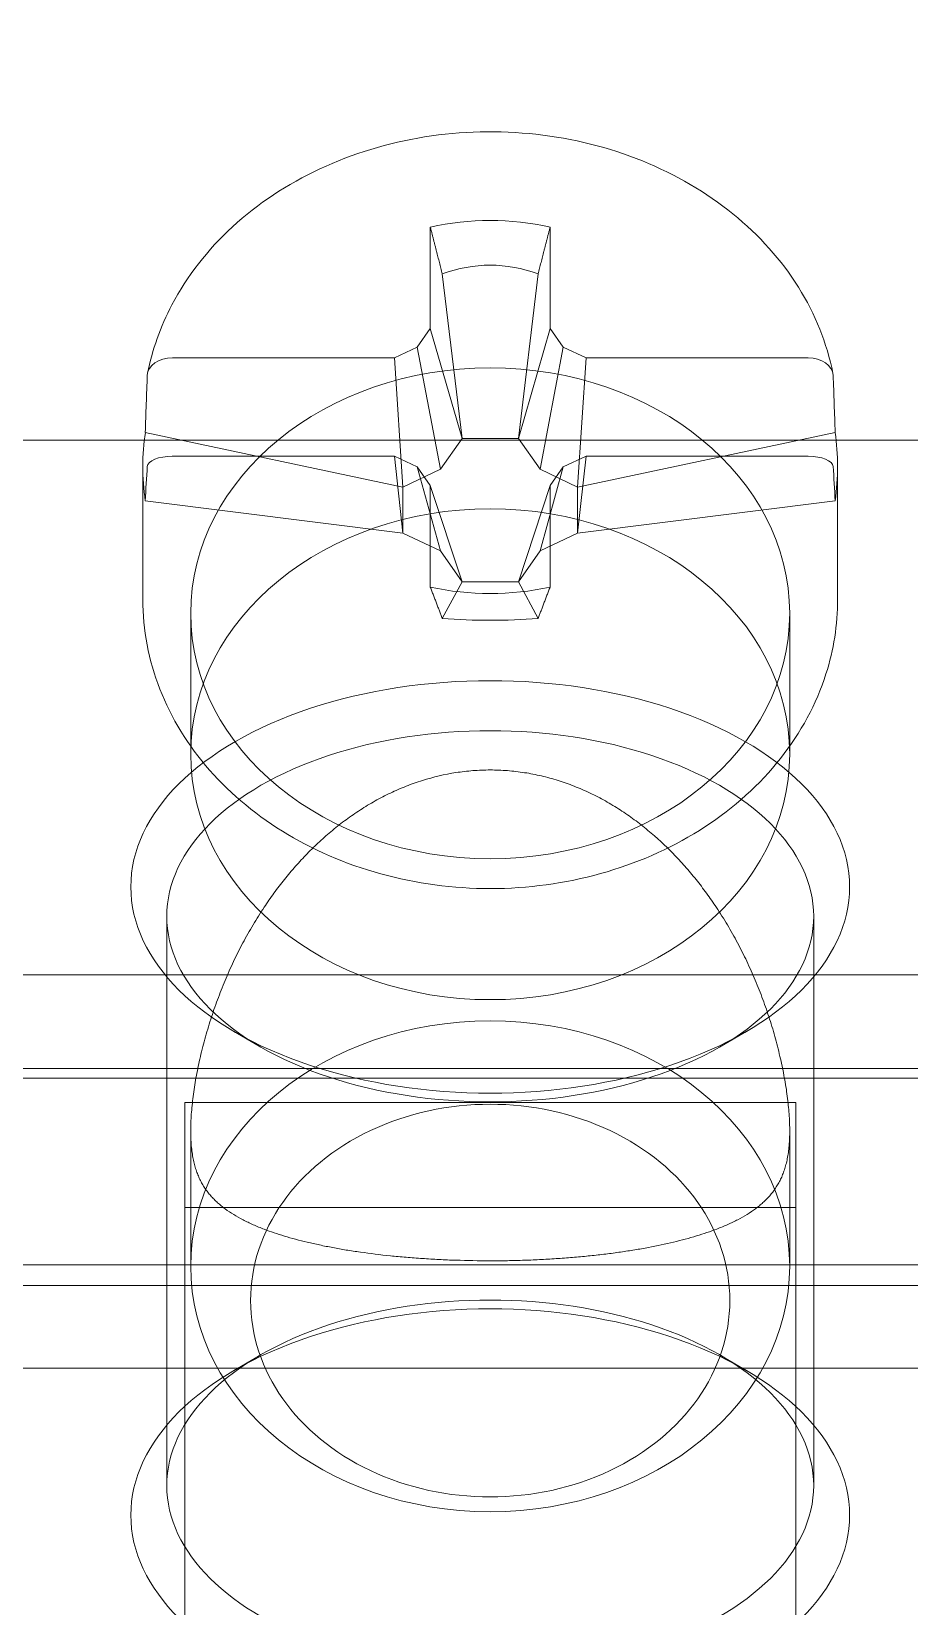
# Model space of a CAD drawing. Header units: millimetres. Extents: x 42151 to 59780, y 37376 to 44547.
# Drawn here: x 47681.78 to 47689.11, y 42996.97 to 43010.11 of the extents above; entities that cross this region are included whole.
import ezdxf

# ---------------------------------------------------------------- set-up
doc = ezdxf.new("R2010")
doc.units = ezdxf.units.MM
doc.set_wipeout_variables(frame=1)
doc.layers.add('! NO PLOT !', color=7, linetype='Continuous', true_color=0xff75dd, plot=False)
doc.layers.add('000-PI-Oprema', color=30, linetype='Continuous', lineweight=5)
doc.layers.add('004-PI-DIN Šina', color=3, linetype='Continuous')

# ---------------------------------------------------------------- blocks, each defined once
blk = doc.blocks.new('*U134')
at = {"layer": '004-PI-DIN Šina'}
blk.add_lwpolyline([(610, -17.5), (610, 17.5), (0, 17.5), (0, -17.5)], close=True, dxfattribs=at)
blk.add_lwpolyline([(0, -12.5), (610, -12.5)], dxfattribs=at)
blk = doc.blocks.new('Shrack distriblock 125A')
blk.add_wipeout([(50953.151, 45336.978), (51024.151, 45336.978), (51024.151, 45240.978), (51017.651, 45240.978), (51017.651, 45241.478), (50959.651, 45241.478), (50959.651, 45240.978), (50953.151, 45240.978), (50953.151, 45241.478)]).dxf.layer = '! NO PLOT !'
at = {"layer": '000-PI-Oprema'}
for p, q in [((50988.151, 45283.787), (50988.151, 45282.94)), ((50988.151, 45283.787), (50988.151, 45282.94)), ((50989.151, 45282.94), (50989.151, 45283.787)), ((50989.151, 45282.94), (50989.151, 45283.787)), ((50988.416, 45282.022), (50988.251, 45283.397)), ((50988.416, 45282.022), (50988.251, 45283.397)), ((50989.051, 45283.397), (50988.887, 45282.022)), ((50989.051, 45283.397), (50988.887, 45282.022)), ((50988.151, 45282.94), (50988.041, 45282.785)), ((50988.151, 45282.94), (50988.041, 45282.785)), ((50988.416, 45282.022), (50988.151, 45282.94)), ((50988.416, 45282.022), (50988.151, 45282.94)), ((50989.151, 45282.94), (50988.887, 45282.022)), ((50989.151, 45282.94), (50988.887, 45282.022)), ((50989.261, 45282.785), (50989.151, 45282.94)), ((50989.261, 45282.785), (50989.151, 45282.94)), ((50987.851, 45282.695), (50985.998, 45282.695)), ((50987.851, 45282.695), (50985.998, 45282.695)), ((50988.041, 45282.785), (50987.851, 45282.695)), ((50988.041, 45282.785), (50987.851, 45282.695)), ((50987.922, 45281.618), (50987.851, 45282.695)), ((50987.922, 45281.618), (50987.851, 45282.695)), ((50988.235, 45281.766), (50988.041, 45282.785)), ((50988.235, 45281.766), (50988.041, 45282.785)), ((50989.261, 45282.785), (50989.067, 45281.766)), ((50989.261, 45282.785), (50989.067, 45281.766)), ((50989.451, 45282.695), (50989.261, 45282.785)), ((50989.451, 45282.695), (50989.261, 45282.785)), ((50989.451, 45282.695), (50989.38, 45281.618)), ((50989.451, 45282.695), (50989.38, 45281.618)), ((50991.304, 45282.695), (50989.451, 45282.695)), ((50991.304, 45282.695), (50989.451, 45282.695)), ((50985.772, 45282.072), (50987.922, 45281.618)), ((50985.772, 45282.072), (50987.922, 45281.618)), ((50989.38, 45281.618), (50991.53, 45282.072)), ((50989.38, 45281.618), (50991.53, 45282.072)), ((50959.651, 45282.01), (51017.651, 45282.01)), ((50959.651, 45282.01), (51017.651, 45282.01)), ((50988.416, 45282.022), (50988.235, 45281.766)), ((50988.416, 45282.022), (50988.235, 45281.766)), ((50988.416, 45282.022), (50988.887, 45282.022)), ((50988.416, 45282.022), (50988.887, 45282.022)), ((50989.067, 45281.766), (50988.887, 45282.022)), ((50989.067, 45281.766), (50988.887, 45282.022)), ((50985.751, 45280.679), (50985.751, 45281.791)), ((50985.751, 45280.679), (50985.751, 45281.791)), ((50985.998, 45281.875), (50987.851, 45281.875)), ((50985.998, 45281.875), (50987.851, 45281.875)), ((50987.851, 45281.875), (50987.922, 45281.232)), ((50987.851, 45281.875), (50988.041, 45281.785)), ((50987.851, 45281.875), (50987.922, 45281.232)), ((50987.851, 45281.875), (50988.041, 45281.785)), ((50988.235, 45281.766), (50987.922, 45281.618)), ((50988.235, 45281.766), (50987.922, 45281.618)), ((50988.041, 45281.785), (50988.235, 45281.084)), ((50988.041, 45281.785), (50988.151, 45281.63)), ((50988.041, 45281.785), (50988.235, 45281.084)), ((50988.041, 45281.785), (50988.151, 45281.63)), ((50989.067, 45281.084), (50989.261, 45281.785)), ((50989.067, 45281.084), (50989.261, 45281.785)), ((50989.38, 45281.618), (50989.067, 45281.766)), ((50989.38, 45281.618), (50989.067, 45281.766)), ((50989.151, 45281.63), (50989.261, 45281.785)), ((50989.151, 45281.63), (50989.261, 45281.785)), ((50989.261, 45281.785), (50989.451, 45281.875)), ((50989.261, 45281.785), (50989.451, 45281.875)), ((50989.38, 45281.232), (50989.451, 45281.875)), ((50989.38, 45281.232), (50989.451, 45281.875)), ((50989.451, 45281.875), (50991.304, 45281.875)), ((50989.451, 45281.875), (50991.304, 45281.875)), ((50991.551, 45280.679), (50991.551, 45281.791)), ((50991.551, 45280.679), (50991.551, 45281.791)), ((50987.922, 45281.232), (50985.772, 45281.503)), ((50987.922, 45281.232), (50985.772, 45281.503)), ((50987.922, 45281.232), (50987.922, 45281.618)), ((50987.922, 45281.232), (50987.922, 45281.618)), ((50988.416, 45280.827), (50988.151, 45281.63)), ((50988.151, 45281.63), (50988.151, 45280.783)), ((50988.416, 45280.827), (50988.151, 45281.63)), ((50988.151, 45281.63), (50988.151, 45280.783)), ((50988.887, 45280.827), (50989.151, 45281.63)), ((50988.887, 45280.827), (50989.151, 45281.63)), ((50989.151, 45280.783), (50989.151, 45281.63)), ((50989.151, 45280.783), (50989.151, 45281.63)), ((50989.38, 45281.618), (50989.38, 45281.232)), ((50989.38, 45281.618), (50989.38, 45281.232)), ((50991.53, 45281.503), (50989.38, 45281.232)), ((50991.53, 45281.503), (50989.38, 45281.232)), ((50987.922, 45281.232), (50988.235, 45281.084)), ((50987.922, 45281.232), (50988.235, 45281.084)), ((50989.067, 45281.084), (50989.38, 45281.232)), ((50989.067, 45281.084), (50989.38, 45281.232)), ((50988.235, 45281.084), (50988.416, 45280.827)), ((50988.235, 45281.084), (50988.416, 45280.827)), ((50988.887, 45280.827), (50989.067, 45281.084)), ((50988.887, 45280.827), (50989.067, 45281.084)), ((50988.251, 45280.522), (50988.416, 45280.827)), ((50988.251, 45280.522), (50988.416, 45280.827)), ((50988.887, 45280.827), (50988.416, 45280.827)), ((50988.887, 45280.827), (50988.416, 45280.827)), ((50988.887, 45280.827), (50989.051, 45280.522)), ((50988.887, 45280.827), (50989.051, 45280.522)), ((50986.151, 45280.564), (50986.151, 45279.388)), ((50986.151, 45280.564), (50986.151, 45279.388)), ((50991.151, 45280.564), (50991.151, 45279.388)), ((50991.151, 45280.564), (50991.151, 45279.388)), ((50985.951, 45278.036), (50985.951, 45273.285)), ((50985.951, 45278.036), (50985.951, 45273.285)), ((50991.351, 45278.036), (50991.351, 45273.285)), ((50991.351, 45278.036), (50991.351, 45273.285)), ((50983.417, 45277.546), (50993.885, 45277.546)), ((50983.417, 45277.546), (50993.885, 45277.546)), ((50986.723, 45276.951), (50986.509, 45277.077)), ((50986.723, 45276.951), (50986.509, 45277.077)), ((50990.579, 45276.951), (50990.793, 45277.077)), ((50990.579, 45276.951), (50990.793, 45277.077)), ((50959.651, 45276.767), (51017.651, 45276.767)), ((50959.651, 45276.767), (51017.651, 45276.767)), ((50983.417, 45276.685), (50993.885, 45276.685)), ((50983.417, 45276.685), (50993.885, 45276.685)), ((50986.101, 45276.481), (50991.201, 45276.481)), ((50986.101, 45276.481), (50986.101, 45271.812)), ((50986.101, 45276.481), (50991.201, 45276.481)), ((50986.101, 45276.481), (50986.101, 45271.812)), ((50991.201, 45276.481), (50991.201, 45271.812)), ((50991.201, 45276.481), (50991.201, 45271.812)), ((50986.151, 45276.245), (50986.151, 45275.115)), ((50986.151, 45276.245), (50986.151, 45275.115)), ((50991.151, 45276.245), (50991.151, 45275.115)), ((50991.151, 45276.245), (50991.151, 45275.115)), ((50986.101, 45275.607), (50991.201, 45275.607)), ((50986.101, 45275.607), (50991.201, 45275.607)), ((51017.651, 45275.127), (50959.651, 45275.127)), ((51017.651, 45275.127), (50959.651, 45275.127)), ((50986.151, 45275.115), (50986.151, 45275.115)), ((50986.151, 45275.115), (50986.151, 45275.115)), ((50986.151, 45275.115), (50986.151, 45275.115)), ((50986.151, 45275.115), (50986.151, 45275.115)), ((50991.151, 45275.115), (50991.151, 45275.115)), ((50991.151, 45275.115), (50991.151, 45275.115)), ((50991.151, 45275.115), (50991.151, 45275.115)), ((50991.151, 45275.115), (50991.151, 45275.115)), ((51017.651, 45274.955), (50959.651, 45274.955)), ((51017.651, 45274.955), (50959.651, 45274.955)), ((50986.723, 45274.369), (50986.509, 45274.244)), ((50986.723, 45274.369), (50986.509, 45274.244)), ((50990.579, 45274.369), (50990.793, 45274.244)), ((50990.579, 45274.369), (50990.793, 45274.244)), ((50959.651, 45274.266), (51017.651, 45274.266)), ((50959.651, 45274.266), (51017.651, 45274.266))]:
    blk.add_line(p, q, dxfattribs=at)
for centre, major_axis, ratio, start_param, end_param in [((50988.651, 45282.285), (-1.9, 0), 0.819152, -1.83709, -1.304502), ((50988.651, 45282.285), (-1.9, 0), 0.819152, -1.83709, -1.304502), ((50985.992, 45282.551), (-0.204, -0.007), 0.70453, -1.622504, -0.05384), ((50985.992, 45282.551), (-0.204, -0.007), 0.70453, -1.622504, -0.05384), ((50991.31, 45282.551), (0.204, -0.007), 0.70453, 0.05384, 1.622504), ((50991.31, 45282.551), (0.204, -0.007), 0.70453, 0.05384, 1.622504), ((50988.651, 45280.659), (0, 7.058), 0.410887, 1.409849, 1.45085), ((50988.651, 45280.659), (0, 7.058), 0.410887, 1.409849, 1.45085), ((50988.651, 45280.659), (0, 7.058), 0.410887, -1.45085, -1.409849), ((50988.651, 45280.659), (0, 7.058), 0.410887, -1.45085, -1.409849), ((50988.651, 45282.285), (1.9, 0), 0.819152, -1.83709, -1.304502), ((50988.651, 45282.285), (1.9, 0), 0.819152, -1.83709, -1.304502), ((50988.651, 45278.281), (3, 0), 0.573576, 0, 3.141593), ((50988.651, 45278.281), (3, 0), 0.573576, 0, 3.141593), ((50988.651, 45278.036), (2.7, 0), 0.573576, 0, 3.141593), ((50988.651, 45278.036), (2.7, 0), 0.573576, 0, 3.141593), ((50988.651, 45278.281), (-3, 0), 0.573576, 0, 3.141593), ((50988.651, 45278.281), (-3, 0), 0.573576, 0, 3.141593), ((50988.651, 45278.036), (-2.7, 0), 0.573576, 0, 3.141593), ((50988.651, 45278.036), (-2.7, 0), 0.573576, 0, 3.141593), ((50988.651, 45273.285), (2.7, 0), 0.573576, 0, 3.141593), ((50988.651, 45273.285), (2.7, 0), 0.573576, 0, 3.141593), ((50988.651, 45273.039), (3, 0), 0.573576, 0, 3.141593), ((50988.651, 45273.039), (3, 0), 0.573576, 0, 3.141593), ((50988.651, 45273.285), (-2.7, 0), 0.573576, 0, 3.141593), ((50988.651, 45273.285), (-2.7, 0), 0.573576, 0, 3.141593), ((50988.651, 45273.039), (-3, 0), 0.573576, 0, 3.141593), ((50988.651, 45273.039), (-3, 0), 0.573576, 0, 3.141593)]:
    blk.add_ellipse(centre, major_axis=major_axis, ratio=ratio, start_param=start_param, end_param=end_param, dxfattribs=at)
at = {"layer": '000-PI-Oprema', "extrusion": (0, 0, -1)}
for centre, major_axis, ratio, start_param, end_param in [((50988.651, 45281.379), (0, 2.09), 0.736297, -0.262974, 0.262974), ((50988.651, 45281.379), (0, 2.09), 0.736297, -0.262974, 0.262974), ((50988.651, 45280.564), (-2.5, 0), 0.819152, -1.570796, 1.570796), ((50988.651, 45280.564), (-2.5, 0), 0.819152, -1.570796, 1.570796), ((50988.651, 45280.564), (2.5, 0), 0.819152, -1.570796, 1.570796), ((50988.651, 45280.564), (2.5, 0), 0.819152, -1.570796, 1.570796), ((50988.651, 45280.659), (0, 11.809), 0.245576, -1.45085, -1.409849), ((50988.651, 45280.659), (0, 11.809), 0.245576, -1.45085, -1.409849), ((50988.651, 45280.659), (0, 11.809), 0.245576, 1.409849, 1.45085), ((50988.651, 45280.659), (0, 11.809), 0.245576, 1.409849, 1.45085), ((50988.651, 45281.302), (2.744, -1.231), 0.761539, -3.470685, -3.350739), ((50988.651, 45281.302), (2.744, -1.231), 0.761539, -3.470685, -3.350739), ((50988.651, 45281.302), (2.744, 1.231), 0.761539, 0.209146, 0.329093), ((50988.651, 45281.302), (2.744, 1.231), 0.761539, 0.209146, 0.329093), ((50988.651, 45281.302), (2.744, -1.231), 0.761539, 2.692553, 2.8125), ((50988.651, 45281.302), (2.744, -1.231), 0.761539, 2.692553, 2.8125), ((50985.992, 45281.789), (0.204, 0.003), 0.4213, -3.107899, -1.539235), ((50985.992, 45281.789), (0.204, 0.003), 0.4213, -3.107899, -1.539235), ((50991.31, 45281.789), (-0.204, 0.003), 0.4213, -4.74395, -3.175286), ((50991.31, 45281.789), (-0.204, 0.003), 0.4213, -4.74395, -3.175286), ((50988.651, 45281.302), (2.744, 1.231), 0.761539, 0.329093, 0.449039), ((50988.651, 45281.302), (2.744, 1.231), 0.761539, 0.329093, 0.449039), ((50988.651, 45279.388), (-2.5, 0), 0.819152, -1.570796, 1.570796), ((50988.651, 45279.388), (-2.5, 0), 0.819152, -1.570796, 1.570796), ((50988.651, 45279.388), (2.5, 0), 0.819152, -1.570796, 1.570796), ((50988.651, 45279.388), (2.5, 0), 0.819152, -1.570796, 1.570796), ((50988.651, 45280.97), (1.539, 0), 0.301619, 1.307822, 1.83377), ((50988.651, 45280.97), (1.539, 0), 0.301619, 1.307822, 1.83377), ((50988.651, 45275.115), (-2.5, 0), 0.819152, 0, 1.570796), ((50988.651, 45275.115), (-2.5, 0), 0.819152, 0, 1.570796), ((50988.651, 45275.115), (2.5, 0), 0.819152, -1.570796, 0), ((50988.651, 45275.115), (2.5, 0), 0.819152, -1.570796, 0), ((50988.651, 45274.829), (-2, 0), 0.819152, 0, 3.141593), ((50988.651, 45274.829), (-2, 0), 0.819152, 0, 3.141593), ((50988.651, 45275.115), (-2.5, 0), 0.819152, -1.570796, 0), ((50988.651, 45275.115), (-2.5, 0), 0.819152, -1.570796, 0), ((50988.651, 45275.115), (2.5, 0), 0.819152, 0, 1.570796), ((50988.651, 45275.115), (2.5, 0), 0.819152, 0, 1.570796), ((50988.651, 45274.829), (2, 0), 0.819152, 0, 3.141593), ((50988.651, 45274.829), (2, 0), 0.819152, 0, 3.141593)]:
    blk.add_ellipse(centre, major_axis=major_axis, ratio=ratio, start_param=start_param, end_param=end_param, dxfattribs=at)
at = {"layer": '000-PI-Oprema'}
for points, knots in [([(50991.512, 45282.567), (50991.461, 45282.818), (50991.364, 45283.061), (50991.082, 45283.512), (50990.896, 45283.719), (50990.455, 45284.077), (50990.199, 45284.226), (50989.642, 45284.452), (50989.341, 45284.527), (50988.724, 45284.595), (50988.409, 45284.588), (50987.798, 45284.49), (50987.502, 45284.4), (50986.958, 45284.146), (50986.71, 45283.982), (50986.292, 45283.598), (50986.12, 45283.377), (50985.899, 45282.956), (50985.83, 45282.764), (50985.79, 45282.567)], [0.162405, 0.162405, 0.162405, 0.162405, 0.4733, 0.4733, 0.789855, 0.789855, 1.112049, 1.112049, 1.43711, 1.43711, 1.763061, 1.763061, 2.088939, 2.088939, 2.413664, 2.413664, 2.734966, 2.734966, 2.979187, 2.979187, 2.979187, 2.979187]), ([(50991.512, 45282.567), (50991.461, 45282.818), (50991.364, 45283.061), (50991.082, 45283.512), (50990.896, 45283.719), (50990.455, 45284.077), (50990.199, 45284.226), (50989.642, 45284.452), (50989.341, 45284.527), (50988.724, 45284.595), (50988.409, 45284.588), (50987.798, 45284.49), (50987.502, 45284.4), (50986.958, 45284.146), (50986.71, 45283.982), (50986.292, 45283.598), (50986.12, 45283.377), (50985.899, 45282.956), (50985.83, 45282.764), (50985.79, 45282.567)], [0.162405, 0.162405, 0.162405, 0.162405, 0.4733, 0.4733, 0.789855, 0.789855, 1.112049, 1.112049, 1.43711, 1.43711, 1.763061, 1.763061, 2.088939, 2.088939, 2.413664, 2.413664, 2.734966, 2.734966, 2.979187, 2.979187, 2.979187, 2.979187]), ([(50985.751, 45280.679), (50985.751, 45280.425), (50985.8, 45280.172), (50985.988, 45279.689), (50986.129, 45279.46), (50986.491, 45279.048), (50986.713, 45278.866), (50987.215, 45278.567), (50987.497, 45278.451), (50988.09, 45278.299), (50988.401, 45278.262), (50989.023, 45278.273), (50989.334, 45278.321), (50989.92, 45278.495), (50990.197, 45278.621), (50990.688, 45278.942), (50990.902, 45279.135), (50991.244, 45279.568), (50991.374, 45279.807), (50991.518, 45280.26), (50991.551, 45280.47), (50991.551, 45280.679)], [3.141593, 3.141593, 3.141593, 3.141593, 3.451487, 3.451487, 3.764712, 3.764712, 4.084243, 4.084243, 4.408137, 4.408137, 4.733785, 4.733785, 5.059799, 5.059799, 5.385318, 5.385318, 5.708784, 5.708784, 6.027392, 6.027392, 6.283185, 6.283185, 6.283185, 6.283185]), ([(50985.751, 45280.679), (50985.751, 45280.425), (50985.8, 45280.172), (50985.988, 45279.689), (50986.129, 45279.46), (50986.491, 45279.048), (50986.713, 45278.866), (50987.215, 45278.567), (50987.497, 45278.451), (50988.09, 45278.299), (50988.401, 45278.262), (50989.023, 45278.273), (50989.334, 45278.321), (50989.92, 45278.495), (50990.197, 45278.621), (50990.688, 45278.942), (50990.902, 45279.135), (50991.244, 45279.568), (50991.374, 45279.807), (50991.518, 45280.26), (50991.551, 45280.47), (50991.551, 45280.679)], [3.141593, 3.141593, 3.141593, 3.141593, 3.451487, 3.451487, 3.764712, 3.764712, 4.084243, 4.084243, 4.408137, 4.408137, 4.733785, 4.733785, 5.059799, 5.059799, 5.385318, 5.385318, 5.708784, 5.708784, 6.027392, 6.027392, 6.283185, 6.283185, 6.283185, 6.283185]), ([(50988.651, 45275.161), (50988.555, 45275.161), (50988.459, 45275.163), (50988.365, 45275.166), (50988.317, 45275.167), (50988.27, 45275.169), (50988.224, 45275.172), (50988.177, 45275.174), (50988.131, 45275.177), (50988.085, 45275.18), (50988.04, 45275.183), (50987.994, 45275.186), (50987.95, 45275.19), (50987.905, 45275.194), (50987.861, 45275.198), (50987.818, 45275.202), (50987.731, 45275.211), (50987.648, 45275.222), (50987.568, 45275.233), (50987.527, 45275.239), (50987.488, 45275.245), (50987.449, 45275.251), (50987.411, 45275.258), (50987.373, 45275.264), (50987.336, 45275.271), (50987.299, 45275.278), (50987.263, 45275.285), (50987.227, 45275.293), (50987.192, 45275.3), (50987.158, 45275.308), (50987.124, 45275.316), (50987.091, 45275.324), (50987.058, 45275.332), (50987.026, 45275.341), (50986.995, 45275.349), (50986.964, 45275.358), (50986.934, 45275.367), (50986.904, 45275.376), (50986.875, 45275.385), (50986.847, 45275.395), (50986.819, 45275.404), (50986.791, 45275.414), (50986.765, 45275.424), (50986.733, 45275.436), (50986.702, 45275.449), (50986.673, 45275.462), (50986.643, 45275.475), (50986.615, 45275.489), (50986.588, 45275.503), (50986.56, 45275.517), (50986.534, 45275.531), (50986.51, 45275.547), (50986.485, 45275.562), (50986.461, 45275.578), (50986.439, 45275.594), (50986.428, 45275.602), (50986.417, 45275.611), (50986.406, 45275.619), (50986.396, 45275.628), (50986.385, 45275.637), (50986.375, 45275.646), (50986.365, 45275.655), (50986.356, 45275.664), (50986.346, 45275.674), (50986.337, 45275.683), (50986.328, 45275.693), (50986.319, 45275.703), (50986.31, 45275.713), (50986.301, 45275.723), (50986.293, 45275.734), (50986.285, 45275.745), (50986.277, 45275.756), (50986.269, 45275.767), (50986.262, 45275.779), (50986.254, 45275.79), (50986.247, 45275.803), (50986.24, 45275.815), (50986.234, 45275.827), (50986.227, 45275.84), (50986.221, 45275.853), (50986.216, 45275.865), (50986.211, 45275.879), (50986.205, 45275.892), (50986.2, 45275.905), (50986.196, 45275.92), (50986.191, 45275.934), (50986.186, 45275.948), (50986.182, 45275.964), (50986.178, 45275.979), (50986.175, 45275.995), (50986.171, 45276.012), (50986.168, 45276.028), (50986.165, 45276.046), (50986.163, 45276.064), (50986.16, 45276.082), (50986.158, 45276.1), (50986.156, 45276.12), (50986.155, 45276.13), (50986.155, 45276.139), (50986.154, 45276.149), (50986.153, 45276.16), (50986.153, 45276.17), (50986.152, 45276.18), (50986.151, 45276.201), (50986.151, 45276.222), (50986.151, 45276.245), (50986.151, 45276.256), (50986.151, 45276.267), (50986.151, 45276.278), (50986.152, 45276.289), (50986.152, 45276.301), (50986.152, 45276.313), (50986.153, 45276.336), (50986.154, 45276.36), (50986.156, 45276.384), (50986.158, 45276.408), (50986.16, 45276.432), (50986.163, 45276.457), (50986.165, 45276.482), (50986.168, 45276.507), (50986.171, 45276.533), (50986.178, 45276.584), (50986.186, 45276.635), (50986.195, 45276.687), (50986.2, 45276.713), (50986.205, 45276.739), (50986.21, 45276.765), (50986.216, 45276.791), (50986.221, 45276.818), (50986.227, 45276.844), (50986.233, 45276.871), (50986.24, 45276.899), (50986.247, 45276.927), (50986.254, 45276.955), (50986.261, 45276.982), (50986.269, 45277.01), (50986.276, 45277.038), (50986.284, 45277.066), (50986.293, 45277.093), (50986.301, 45277.121), (50986.309, 45277.148), (50986.318, 45277.176), (50986.327, 45277.203), (50986.336, 45277.231), (50986.345, 45277.258), (50986.355, 45277.285), (50986.365, 45277.312), (50986.375, 45277.339), (50986.385, 45277.366), (50986.395, 45277.393), (50986.405, 45277.42), (50986.416, 45277.447), (50986.427, 45277.473), (50986.438, 45277.5), (50986.46, 45277.553), (50986.484, 45277.606), (50986.508, 45277.658), (50986.533, 45277.71), (50986.559, 45277.762), (50986.586, 45277.813), (50986.613, 45277.864), (50986.642, 45277.914), (50986.671, 45277.964), (50986.701, 45278.014), (50986.732, 45278.062), (50986.764, 45278.111), (50986.79, 45278.151), (50986.818, 45278.19), (50986.846, 45278.229), (50986.874, 45278.268), (50986.903, 45278.306), (50986.933, 45278.343), (50986.963, 45278.381), (50986.994, 45278.417), (50987.026, 45278.453), (50987.057, 45278.489), (50987.09, 45278.524), (50987.123, 45278.558), (50987.156, 45278.592), (50987.191, 45278.626), (50987.226, 45278.658), (50987.261, 45278.691), (50987.297, 45278.722), (50987.334, 45278.753), (50987.371, 45278.784), (50987.409, 45278.813), (50987.448, 45278.842), (50987.487, 45278.87), (50987.527, 45278.898), (50987.567, 45278.924), (50987.607, 45278.95), (50987.648, 45278.975), (50987.69, 45278.998), (50987.732, 45279.022), (50987.775, 45279.044), (50987.818, 45279.064), (50987.861, 45279.085), (50987.905, 45279.104), (50987.949, 45279.121), (50987.994, 45279.139), (50988.039, 45279.155), (50988.085, 45279.169), (50988.177, 45279.198), (50988.27, 45279.22), (50988.365, 45279.235), (50988.388, 45279.238), (50988.412, 45279.241), (50988.436, 45279.244), (50988.46, 45279.247), (50988.484, 45279.249), (50988.507, 45279.251), (50988.531, 45279.253), (50988.555, 45279.254), (50988.579, 45279.255), (50988.603, 45279.256), (50988.627, 45279.257), (50988.651, 45279.257)], [0, 0, 0, 0, 0.287421, 0.287421, 0.287421, 0.431266, 0.431266, 0.431266, 0.574947, 0.574947, 0.574947, 0.718706, 0.718706, 0.718706, 0.862722, 0.862722, 0.862722, 1.1503, 1.1503, 1.1503, 1.294238, 1.294238, 1.294238, 1.438552, 1.438552, 1.438552, 1.583096, 1.583096, 1.583096, 1.727657, 1.727657, 1.727657, 1.871961, 1.871961, 1.871961, 2.015715, 2.015715, 2.015715, 2.159501, 2.159501, 2.159501, 2.303649, 2.303649, 2.303649, 2.477178, 2.477178, 2.477178, 2.65091, 2.65091, 2.65091, 2.824623, 2.824623, 2.824623, 2.998084, 2.998084, 2.998084, 3.084647, 3.084647, 3.084647, 3.171058, 3.171058, 3.171058, 3.25732, 3.25732, 3.25732, 3.34377, 3.34377, 3.34377, 3.430392, 3.430392, 3.430392, 3.517055, 3.517055, 3.517055, 3.603658, 3.603658, 3.603658, 3.690142, 3.690142, 3.690142, 3.77114, 3.77114, 3.77114, 3.852039, 3.852039, 3.852039, 3.932963, 3.932963, 3.932963, 4.014, 4.014, 4.014, 4.094967, 4.094967, 4.094967, 4.1759, 4.1759, 4.1759, 4.216412, 4.216412, 4.216412, 4.256909, 4.256909, 4.256909, 4.337825, 4.337825, 4.337825, 4.378322, 4.378322, 4.378322, 4.418819, 4.418819, 4.418819, 4.499731, 4.499731, 4.499731, 4.58072, 4.58072, 4.58072, 4.661639, 4.661639, 4.661639, 4.823646, 4.823646, 4.823646, 4.904656, 4.904656, 4.904656, 4.985535, 4.985535, 4.985535, 5.071804, 5.071804, 5.071804, 5.158174, 5.158174, 5.158174, 5.244644, 5.244644, 5.244644, 5.331192, 5.331192, 5.331192, 5.417768, 5.417768, 5.417768, 5.504303, 5.504303, 5.504303, 5.590711, 5.590711, 5.590711, 5.676958, 5.676958, 5.676958, 5.849961, 5.849961, 5.849961, 6.023553, 6.023553, 6.023553, 6.197434, 6.197434, 6.197434, 6.371328, 6.371328, 6.371328, 6.515951, 6.515951, 6.515951, 6.660307, 6.660307, 6.660307, 6.804315, 6.804315, 6.804315, 6.947972, 6.947972, 6.947972, 7.092095, 7.092095, 7.092095, 7.236728, 7.236728, 7.236728, 7.381522, 7.381522, 7.381522, 7.526181, 7.526181, 7.526181, 7.670484, 7.670484, 7.670484, 7.814303, 7.814303, 7.814303, 7.958044, 7.958044, 7.958044, 8.102058, 8.102058, 8.102058, 8.389591, 8.389591, 8.389591, 8.461508, 8.461508, 8.461508, 8.533445, 8.533445, 8.533445, 8.605348, 8.605348, 8.605348, 8.677164, 8.677164, 8.677164, 8.677164]), ([(50988.651, 45275.161), (50988.555, 45275.161), (50988.459, 45275.163), (50988.365, 45275.166), (50988.317, 45275.167), (50988.27, 45275.169), (50988.224, 45275.172), (50988.177, 45275.174), (50988.131, 45275.177), (50988.085, 45275.18), (50988.04, 45275.183), (50987.994, 45275.186), (50987.95, 45275.19), (50987.905, 45275.194), (50987.861, 45275.198), (50987.818, 45275.202), (50987.731, 45275.211), (50987.648, 45275.222), (50987.568, 45275.233), (50987.527, 45275.239), (50987.488, 45275.245), (50987.449, 45275.251), (50987.411, 45275.258), (50987.373, 45275.264), (50987.336, 45275.271), (50987.299, 45275.278), (50987.263, 45275.285), (50987.227, 45275.293), (50987.192, 45275.3), (50987.158, 45275.308), (50987.124, 45275.316), (50987.091, 45275.324), (50987.058, 45275.332), (50987.026, 45275.341), (50986.995, 45275.349), (50986.964, 45275.358), (50986.934, 45275.367), (50986.904, 45275.376), (50986.875, 45275.385), (50986.847, 45275.395), (50986.819, 45275.404), (50986.791, 45275.414), (50986.765, 45275.424), (50986.733, 45275.436), (50986.702, 45275.449), (50986.673, 45275.462), (50986.643, 45275.475), (50986.615, 45275.489), (50986.588, 45275.503), (50986.56, 45275.517), (50986.534, 45275.531), (50986.51, 45275.547), (50986.485, 45275.562), (50986.461, 45275.578), (50986.439, 45275.594), (50986.428, 45275.602), (50986.417, 45275.611), (50986.406, 45275.619), (50986.396, 45275.628), (50986.385, 45275.637), (50986.375, 45275.646), (50986.365, 45275.655), (50986.356, 45275.664), (50986.346, 45275.674), (50986.337, 45275.683), (50986.328, 45275.693), (50986.319, 45275.703), (50986.31, 45275.713), (50986.301, 45275.723), (50986.293, 45275.734), (50986.285, 45275.745), (50986.277, 45275.756), (50986.269, 45275.767), (50986.262, 45275.779), (50986.254, 45275.79), (50986.247, 45275.803), (50986.24, 45275.815), (50986.234, 45275.827), (50986.227, 45275.84), (50986.221, 45275.853), (50986.216, 45275.865), (50986.211, 45275.879), (50986.205, 45275.892), (50986.2, 45275.905), (50986.196, 45275.92), (50986.191, 45275.934), (50986.186, 45275.948), (50986.182, 45275.964), (50986.178, 45275.979), (50986.175, 45275.995), (50986.171, 45276.012), (50986.168, 45276.028), (50986.165, 45276.046), (50986.163, 45276.064), (50986.16, 45276.082), (50986.158, 45276.1), (50986.156, 45276.12), (50986.155, 45276.13), (50986.155, 45276.139), (50986.154, 45276.149), (50986.153, 45276.16), (50986.153, 45276.17), (50986.152, 45276.18), (50986.151, 45276.201), (50986.151, 45276.222), (50986.151, 45276.245), (50986.151, 45276.256), (50986.151, 45276.267), (50986.151, 45276.278), (50986.152, 45276.289), (50986.152, 45276.301), (50986.152, 45276.313), (50986.153, 45276.336), (50986.154, 45276.36), (50986.156, 45276.384), (50986.158, 45276.408), (50986.16, 45276.432), (50986.163, 45276.457), (50986.165, 45276.482), (50986.168, 45276.507), (50986.171, 45276.533), (50986.178, 45276.584), (50986.186, 45276.635), (50986.195, 45276.687), (50986.2, 45276.713), (50986.205, 45276.739), (50986.21, 45276.765), (50986.216, 45276.791), (50986.221, 45276.818), (50986.227, 45276.844), (50986.233, 45276.871), (50986.24, 45276.899), (50986.247, 45276.927), (50986.254, 45276.955), (50986.261, 45276.982), (50986.269, 45277.01), (50986.276, 45277.038), (50986.284, 45277.066), (50986.293, 45277.093), (50986.301, 45277.121), (50986.309, 45277.148), (50986.318, 45277.176), (50986.327, 45277.203), (50986.336, 45277.231), (50986.345, 45277.258), (50986.355, 45277.285), (50986.365, 45277.312), (50986.375, 45277.339), (50986.385, 45277.366), (50986.395, 45277.393), (50986.405, 45277.42), (50986.416, 45277.447), (50986.427, 45277.473), (50986.438, 45277.5), (50986.46, 45277.553), (50986.484, 45277.606), (50986.508, 45277.658), (50986.533, 45277.71), (50986.559, 45277.762), (50986.586, 45277.813), (50986.613, 45277.864), (50986.642, 45277.914), (50986.671, 45277.964), (50986.701, 45278.014), (50986.732, 45278.062), (50986.764, 45278.111), (50986.79, 45278.151), (50986.818, 45278.19), (50986.846, 45278.229), (50986.874, 45278.268), (50986.903, 45278.306), (50986.933, 45278.343), (50986.963, 45278.381), (50986.994, 45278.417), (50987.026, 45278.453), (50987.057, 45278.489), (50987.09, 45278.524), (50987.123, 45278.558), (50987.156, 45278.592), (50987.191, 45278.626), (50987.226, 45278.658), (50987.261, 45278.691), (50987.297, 45278.722), (50987.334, 45278.753), (50987.371, 45278.784), (50987.409, 45278.813), (50987.448, 45278.842), (50987.487, 45278.87), (50987.527, 45278.898), (50987.567, 45278.924), (50987.607, 45278.95), (50987.648, 45278.975), (50987.69, 45278.998), (50987.732, 45279.022), (50987.775, 45279.044), (50987.818, 45279.064), (50987.861, 45279.085), (50987.905, 45279.104), (50987.949, 45279.121), (50987.994, 45279.139), (50988.039, 45279.155), (50988.085, 45279.169), (50988.177, 45279.198), (50988.27, 45279.22), (50988.365, 45279.235), (50988.388, 45279.238), (50988.412, 45279.241), (50988.436, 45279.244), (50988.46, 45279.247), (50988.484, 45279.249), (50988.507, 45279.251), (50988.531, 45279.253), (50988.555, 45279.254), (50988.579, 45279.255), (50988.603, 45279.256), (50988.627, 45279.257), (50988.651, 45279.257)], [0, 0, 0, 0, 0.287421, 0.287421, 0.287421, 0.431266, 0.431266, 0.431266, 0.574947, 0.574947, 0.574947, 0.718706, 0.718706, 0.718706, 0.862722, 0.862722, 0.862722, 1.1503, 1.1503, 1.1503, 1.294238, 1.294238, 1.294238, 1.438552, 1.438552, 1.438552, 1.583096, 1.583096, 1.583096, 1.727657, 1.727657, 1.727657, 1.871961, 1.871961, 1.871961, 2.015715, 2.015715, 2.015715, 2.159501, 2.159501, 2.159501, 2.303649, 2.303649, 2.303649, 2.477178, 2.477178, 2.477178, 2.65091, 2.65091, 2.65091, 2.824623, 2.824623, 2.824623, 2.998084, 2.998084, 2.998084, 3.084647, 3.084647, 3.084647, 3.171058, 3.171058, 3.171058, 3.25732, 3.25732, 3.25732, 3.34377, 3.34377, 3.34377, 3.430392, 3.430392, 3.430392, 3.517055, 3.517055, 3.517055, 3.603658, 3.603658, 3.603658, 3.690142, 3.690142, 3.690142, 3.77114, 3.77114, 3.77114, 3.852039, 3.852039, 3.852039, 3.932963, 3.932963, 3.932963, 4.014, 4.014, 4.014, 4.094967, 4.094967, 4.094967, 4.1759, 4.1759, 4.1759, 4.216412, 4.216412, 4.216412, 4.256909, 4.256909, 4.256909, 4.337825, 4.337825, 4.337825, 4.378322, 4.378322, 4.378322, 4.418819, 4.418819, 4.418819, 4.499731, 4.499731, 4.499731, 4.58072, 4.58072, 4.58072, 4.661639, 4.661639, 4.661639, 4.823646, 4.823646, 4.823646, 4.904656, 4.904656, 4.904656, 4.985535, 4.985535, 4.985535, 5.071804, 5.071804, 5.071804, 5.158174, 5.158174, 5.158174, 5.244644, 5.244644, 5.244644, 5.331192, 5.331192, 5.331192, 5.417768, 5.417768, 5.417768, 5.504303, 5.504303, 5.504303, 5.590711, 5.590711, 5.590711, 5.676958, 5.676958, 5.676958, 5.849961, 5.849961, 5.849961, 6.023553, 6.023553, 6.023553, 6.197434, 6.197434, 6.197434, 6.371328, 6.371328, 6.371328, 6.515951, 6.515951, 6.515951, 6.660307, 6.660307, 6.660307, 6.804315, 6.804315, 6.804315, 6.947972, 6.947972, 6.947972, 7.092095, 7.092095, 7.092095, 7.236728, 7.236728, 7.236728, 7.381522, 7.381522, 7.381522, 7.526181, 7.526181, 7.526181, 7.670484, 7.670484, 7.670484, 7.814303, 7.814303, 7.814303, 7.958044, 7.958044, 7.958044, 8.102058, 8.102058, 8.102058, 8.389591, 8.389591, 8.389591, 8.461508, 8.461508, 8.461508, 8.533445, 8.533445, 8.533445, 8.605348, 8.605348, 8.605348, 8.677164, 8.677164, 8.677164, 8.677164]), ([(50988.651, 45279.257), (50988.675, 45279.257), (50988.699, 45279.256), (50988.723, 45279.255), (50988.747, 45279.254), (50988.771, 45279.253), (50988.795, 45279.251), (50988.819, 45279.249), (50988.843, 45279.247), (50988.866, 45279.244), (50988.89, 45279.241), (50988.914, 45279.238), (50988.938, 45279.234), (50988.961, 45279.231), (50988.985, 45279.227), (50989.008, 45279.222), (50989.032, 45279.217), (50989.055, 45279.212), (50989.079, 45279.207), (50989.125, 45279.196), (50989.172, 45279.183), (50989.218, 45279.169), (50989.263, 45279.155), (50989.309, 45279.139), (50989.353, 45279.121), (50989.375, 45279.112), (50989.398, 45279.103), (50989.419, 45279.094), (50989.441, 45279.084), (50989.463, 45279.074), (50989.485, 45279.064), (50989.528, 45279.043), (50989.571, 45279.021), (50989.612, 45278.998), (50989.654, 45278.974), (50989.696, 45278.949), (50989.736, 45278.923), (50989.776, 45278.897), (50989.816, 45278.87), (50989.854, 45278.842), (50989.893, 45278.813), (50989.931, 45278.784), (50989.968, 45278.753), (50990.041, 45278.692), (50990.111, 45278.627), (50990.178, 45278.559), (50990.212, 45278.524), (50990.244, 45278.489), (50990.276, 45278.453), (50990.308, 45278.417), (50990.339, 45278.38), (50990.369, 45278.343), (50990.399, 45278.305), (50990.428, 45278.267), (50990.457, 45278.228), (50990.485, 45278.189), (50990.512, 45278.15), (50990.539, 45278.11), (50990.571, 45278.062), (50990.601, 45278.013), (50990.631, 45277.964), (50990.66, 45277.915), (50990.688, 45277.865), (50990.715, 45277.814), (50990.742, 45277.763), (50990.768, 45277.712), (50990.793, 45277.66), (50990.817, 45277.608), (50990.841, 45277.555), (50990.863, 45277.502), (50990.874, 45277.476), (50990.885, 45277.449), (50990.896, 45277.422), (50990.906, 45277.395), (50990.917, 45277.369), (50990.927, 45277.342), (50990.937, 45277.315), (50990.946, 45277.287), (50990.956, 45277.26), (50990.965, 45277.233), (50990.974, 45277.206), (50990.983, 45277.178), (50990.992, 45277.151), (50991, 45277.124), (50991.009, 45277.096), (50991.017, 45277.069), (50991.025, 45277.041), (50991.032, 45277.013), (50991.04, 45276.986), (50991.047, 45276.958), (50991.054, 45276.93), (50991.061, 45276.902), (50991.068, 45276.874), (50991.074, 45276.846), (50991.08, 45276.82), (50991.086, 45276.794), (50991.091, 45276.768), (50991.097, 45276.742), (50991.102, 45276.716), (50991.106, 45276.689), (50991.111, 45276.664), (50991.115, 45276.638), (50991.12, 45276.612), (50991.124, 45276.586), (50991.127, 45276.56), (50991.131, 45276.535), (50991.134, 45276.51), (50991.137, 45276.484), (50991.139, 45276.459), (50991.142, 45276.435), (50991.144, 45276.41), (50991.146, 45276.386), (50991.147, 45276.362), (50991.149, 45276.338), (50991.15, 45276.314), (50991.15, 45276.303), (50991.15, 45276.291), (50991.151, 45276.28), (50991.151, 45276.269), (50991.151, 45276.257), (50991.151, 45276.246), (50991.151, 45276.224), (50991.151, 45276.203), (50991.15, 45276.182), (50991.149, 45276.171), (50991.149, 45276.161), (50991.148, 45276.151), (50991.148, 45276.141), (50991.147, 45276.131), (50991.146, 45276.121), (50991.144, 45276.102), (50991.142, 45276.083), (50991.14, 45276.065), (50991.137, 45276.047), (50991.134, 45276.03), (50991.131, 45276.013), (50991.128, 45275.996), (50991.124, 45275.98), (50991.12, 45275.965), (50991.116, 45275.95), (50991.112, 45275.935), (50991.107, 45275.921), (50991.102, 45275.906), (50991.097, 45275.893), (50991.092, 45275.88), (50991.087, 45275.866), (50991.081, 45275.854), (50991.075, 45275.841), (50991.069, 45275.828), (50991.062, 45275.816), (50991.055, 45275.803), (50991.048, 45275.791), (50991.041, 45275.78), (50991.033, 45275.768), (50991.026, 45275.757), (50991.018, 45275.746), (50991.01, 45275.735), (50991.002, 45275.725), (50990.993, 45275.714), (50990.985, 45275.704), (50990.976, 45275.694), (50990.967, 45275.685), (50990.957, 45275.675), (50990.948, 45275.666), (50990.938, 45275.656), (50990.928, 45275.647), (50990.918, 45275.638), (50990.908, 45275.629), (50990.898, 45275.621), (50990.887, 45275.612), (50990.876, 45275.604), (50990.865, 45275.595), (50990.843, 45275.579), (50990.819, 45275.563), (50990.795, 45275.548), (50990.77, 45275.533), (50990.744, 45275.518), (50990.718, 45275.504), (50990.704, 45275.497), (50990.69, 45275.491), (50990.677, 45275.484), (50990.663, 45275.477), (50990.648, 45275.47), (50990.634, 45275.464), (50990.604, 45275.451), (50990.574, 45275.438), (50990.542, 45275.426), (50990.516, 45275.416), (50990.488, 45275.406), (50990.46, 45275.396), (50990.431, 45275.387), (50990.402, 45275.377), (50990.372, 45275.368), (50990.342, 45275.359), (50990.311, 45275.35), (50990.279, 45275.342), (50990.248, 45275.333), (50990.215, 45275.325), (50990.181, 45275.317), (50990.114, 45275.301), (50990.044, 45275.286), (50989.971, 45275.272), (50989.934, 45275.265), (50989.896, 45275.258), (50989.857, 45275.252), (50989.819, 45275.246), (50989.779, 45275.24), (50989.739, 45275.234), (50989.698, 45275.228), (50989.657, 45275.222), (50989.615, 45275.217), (50989.573, 45275.212), (50989.53, 45275.207), (50989.486, 45275.203), (50989.443, 45275.198), (50989.399, 45275.194), (50989.354, 45275.19), (50989.332, 45275.188), (50989.309, 45275.186), (50989.287, 45275.185), (50989.264, 45275.183), (50989.241, 45275.181), (50989.218, 45275.18), (50989.173, 45275.177), (50989.126, 45275.174), (50989.079, 45275.172), (50989.033, 45275.169), (50988.985, 45275.167), (50988.938, 45275.166), (50988.89, 45275.164), (50988.843, 45275.163), (50988.795, 45275.162), (50988.771, 45275.162), (50988.747, 45275.161), (50988.723, 45275.161), (50988.699, 45275.161), (50988.675, 45275.161), (50988.651, 45275.161)], [0, 0, 0, 0, 0.071888, 0.071888, 0.071888, 0.14386, 0.14386, 0.14386, 0.215863, 0.215863, 0.215863, 0.287842, 0.287842, 0.287842, 0.359741, 0.359741, 0.359741, 0.431621, 0.431621, 0.431621, 0.575626, 0.575626, 0.575626, 0.719663, 0.719663, 0.719663, 0.791565, 0.791565, 0.791565, 0.86345, 0.86345, 0.86345, 1.00754, 1.00754, 1.00754, 1.151908, 1.151908, 1.151908, 1.296294, 1.296294, 1.296294, 1.440361, 1.440361, 1.440361, 1.728314, 1.728314, 1.728314, 1.872779, 1.872779, 1.872779, 2.017446, 2.017446, 2.017446, 2.162158, 2.162158, 2.162158, 2.306719, 2.306719, 2.306719, 2.479472, 2.479472, 2.479472, 2.651896, 2.651896, 2.651896, 2.824736, 2.824736, 2.824736, 2.997728, 2.997728, 2.997728, 3.084202, 3.084202, 3.084202, 3.170626, 3.170626, 3.170626, 3.25698, 3.25698, 3.25698, 3.343248, 3.343248, 3.343248, 3.429419, 3.429419, 3.429419, 3.515646, 3.515646, 3.515646, 3.602158, 3.602158, 3.602158, 3.68876, 3.68876, 3.68876, 3.770061, 3.770061, 3.770061, 3.851224, 3.851224, 3.851224, 3.932233, 3.932233, 3.932233, 4.013147, 4.013147, 4.013147, 4.094186, 4.094186, 4.094186, 4.175202, 4.175202, 4.175202, 4.256159, 4.256159, 4.256159, 4.296679, 4.296679, 4.296679, 4.337184, 4.337184, 4.337184, 4.41813, 4.41813, 4.41813, 4.45864, 4.45864, 4.45864, 4.499142, 4.499142, 4.499142, 4.58008, 4.58008, 4.58008, 4.661113, 4.661113, 4.661113, 4.742093, 4.742093, 4.742093, 4.823033, 4.823033, 4.823033, 4.904081, 4.904081, 4.904081, 4.985206, 4.985206, 4.985206, 5.071356, 5.071356, 5.071356, 5.15734, 5.15734, 5.15734, 5.243338, 5.243338, 5.243338, 5.329432, 5.329432, 5.329432, 5.415618, 5.415618, 5.415618, 5.501886, 5.501886, 5.501886, 5.588218, 5.588218, 5.588218, 5.674589, 5.674589, 5.674589, 5.847312, 5.847312, 5.847312, 6.019742, 6.019742, 6.019742, 6.105738, 6.105738, 6.105738, 6.191817, 6.191817, 6.191817, 6.36458, 6.36458, 6.36458, 6.509557, 6.509557, 6.509557, 6.654631, 6.654631, 6.654631, 6.799616, 6.799616, 6.799616, 6.944361, 6.944361, 6.944361, 7.232781, 7.232781, 7.232781, 7.377104, 7.377104, 7.377104, 7.522022, 7.522022, 7.522022, 7.667128, 7.667128, 7.667128, 7.812077, 7.812077, 7.812077, 7.95661, 7.95661, 7.95661, 8.028668, 8.028668, 8.028668, 8.100624, 8.100624, 8.100624, 8.244804, 8.244804, 8.244804, 8.38905, 8.38905, 8.38905, 8.533024, 8.533024, 8.533024, 8.605069, 8.605069, 8.605069, 8.677165, 8.677165, 8.677165, 8.677165]), ([(50988.651, 45279.257), (50988.675, 45279.257), (50988.699, 45279.256), (50988.723, 45279.255), (50988.747, 45279.254), (50988.771, 45279.253), (50988.795, 45279.251), (50988.819, 45279.249), (50988.843, 45279.247), (50988.866, 45279.244), (50988.89, 45279.241), (50988.914, 45279.238), (50988.938, 45279.234), (50988.961, 45279.231), (50988.985, 45279.227), (50989.008, 45279.222), (50989.032, 45279.217), (50989.055, 45279.212), (50989.079, 45279.207), (50989.125, 45279.196), (50989.172, 45279.183), (50989.218, 45279.169), (50989.263, 45279.155), (50989.309, 45279.139), (50989.353, 45279.121), (50989.375, 45279.112), (50989.398, 45279.103), (50989.419, 45279.094), (50989.441, 45279.084), (50989.463, 45279.074), (50989.485, 45279.064), (50989.528, 45279.043), (50989.571, 45279.021), (50989.612, 45278.998), (50989.654, 45278.974), (50989.696, 45278.949), (50989.736, 45278.923), (50989.776, 45278.897), (50989.816, 45278.87), (50989.854, 45278.842), (50989.893, 45278.813), (50989.931, 45278.784), (50989.968, 45278.753), (50990.041, 45278.692), (50990.111, 45278.627), (50990.178, 45278.559), (50990.212, 45278.524), (50990.244, 45278.489), (50990.276, 45278.453), (50990.308, 45278.417), (50990.339, 45278.38), (50990.369, 45278.343), (50990.399, 45278.305), (50990.428, 45278.267), (50990.457, 45278.228), (50990.485, 45278.189), (50990.512, 45278.15), (50990.539, 45278.11), (50990.571, 45278.062), (50990.601, 45278.013), (50990.631, 45277.964), (50990.66, 45277.915), (50990.688, 45277.865), (50990.715, 45277.814), (50990.742, 45277.763), (50990.768, 45277.712), (50990.793, 45277.66), (50990.817, 45277.608), (50990.841, 45277.555), (50990.863, 45277.502), (50990.874, 45277.476), (50990.885, 45277.449), (50990.896, 45277.422), (50990.906, 45277.395), (50990.917, 45277.369), (50990.927, 45277.342), (50990.937, 45277.315), (50990.946, 45277.287), (50990.956, 45277.26), (50990.965, 45277.233), (50990.974, 45277.206), (50990.983, 45277.178), (50990.992, 45277.151), (50991, 45277.124), (50991.009, 45277.096), (50991.017, 45277.069), (50991.025, 45277.041), (50991.032, 45277.013), (50991.04, 45276.986), (50991.047, 45276.958), (50991.054, 45276.93), (50991.061, 45276.902), (50991.068, 45276.874), (50991.074, 45276.846), (50991.08, 45276.82), (50991.086, 45276.794), (50991.091, 45276.768), (50991.097, 45276.742), (50991.102, 45276.716), (50991.106, 45276.689), (50991.111, 45276.664), (50991.115, 45276.638), (50991.12, 45276.612), (50991.124, 45276.586), (50991.127, 45276.56), (50991.131, 45276.535), (50991.134, 45276.51), (50991.137, 45276.484), (50991.139, 45276.459), (50991.142, 45276.435), (50991.144, 45276.41), (50991.146, 45276.386), (50991.147, 45276.362), (50991.149, 45276.338), (50991.15, 45276.314), (50991.15, 45276.303), (50991.15, 45276.291), (50991.151, 45276.28), (50991.151, 45276.269), (50991.151, 45276.257), (50991.151, 45276.246), (50991.151, 45276.224), (50991.151, 45276.203), (50991.15, 45276.182), (50991.149, 45276.171), (50991.149, 45276.161), (50991.148, 45276.151), (50991.148, 45276.141), (50991.147, 45276.131), (50991.146, 45276.121), (50991.144, 45276.102), (50991.142, 45276.083), (50991.14, 45276.065), (50991.137, 45276.047), (50991.134, 45276.03), (50991.131, 45276.013), (50991.128, 45275.996), (50991.124, 45275.98), (50991.12, 45275.965), (50991.116, 45275.95), (50991.112, 45275.935), (50991.107, 45275.921), (50991.102, 45275.906), (50991.097, 45275.893), (50991.092, 45275.88), (50991.087, 45275.866), (50991.081, 45275.854), (50991.075, 45275.841), (50991.069, 45275.828), (50991.062, 45275.816), (50991.055, 45275.803), (50991.048, 45275.791), (50991.041, 45275.78), (50991.033, 45275.768), (50991.026, 45275.757), (50991.018, 45275.746), (50991.01, 45275.735), (50991.002, 45275.725), (50990.993, 45275.714), (50990.985, 45275.704), (50990.976, 45275.694), (50990.967, 45275.685), (50990.957, 45275.675), (50990.948, 45275.666), (50990.938, 45275.656), (50990.928, 45275.647), (50990.918, 45275.638), (50990.908, 45275.629), (50990.898, 45275.621), (50990.887, 45275.612), (50990.876, 45275.604), (50990.865, 45275.595), (50990.843, 45275.579), (50990.819, 45275.563), (50990.795, 45275.548), (50990.77, 45275.533), (50990.744, 45275.518), (50990.718, 45275.504), (50990.704, 45275.497), (50990.69, 45275.491), (50990.677, 45275.484), (50990.663, 45275.477), (50990.648, 45275.47), (50990.634, 45275.464), (50990.604, 45275.451), (50990.574, 45275.438), (50990.542, 45275.426), (50990.516, 45275.416), (50990.488, 45275.406), (50990.46, 45275.396), (50990.431, 45275.387), (50990.402, 45275.377), (50990.372, 45275.368), (50990.342, 45275.359), (50990.311, 45275.35), (50990.279, 45275.342), (50990.248, 45275.333), (50990.215, 45275.325), (50990.181, 45275.317), (50990.114, 45275.301), (50990.044, 45275.286), (50989.971, 45275.272), (50989.934, 45275.265), (50989.896, 45275.258), (50989.857, 45275.252), (50989.819, 45275.246), (50989.779, 45275.24), (50989.739, 45275.234), (50989.698, 45275.228), (50989.657, 45275.222), (50989.615, 45275.217), (50989.573, 45275.212), (50989.53, 45275.207), (50989.486, 45275.203), (50989.443, 45275.198), (50989.399, 45275.194), (50989.354, 45275.19), (50989.332, 45275.188), (50989.309, 45275.186), (50989.287, 45275.185), (50989.264, 45275.183), (50989.241, 45275.181), (50989.218, 45275.18), (50989.173, 45275.177), (50989.126, 45275.174), (50989.079, 45275.172), (50989.033, 45275.169), (50988.985, 45275.167), (50988.938, 45275.166), (50988.89, 45275.164), (50988.843, 45275.163), (50988.795, 45275.162), (50988.771, 45275.162), (50988.747, 45275.161), (50988.723, 45275.161), (50988.699, 45275.161), (50988.675, 45275.161), (50988.651, 45275.161)], [0, 0, 0, 0, 0.071888, 0.071888, 0.071888, 0.14386, 0.14386, 0.14386, 0.215863, 0.215863, 0.215863, 0.287842, 0.287842, 0.287842, 0.359741, 0.359741, 0.359741, 0.431621, 0.431621, 0.431621, 0.575626, 0.575626, 0.575626, 0.719663, 0.719663, 0.719663, 0.791565, 0.791565, 0.791565, 0.86345, 0.86345, 0.86345, 1.00754, 1.00754, 1.00754, 1.151908, 1.151908, 1.151908, 1.296294, 1.296294, 1.296294, 1.440361, 1.440361, 1.440361, 1.728314, 1.728314, 1.728314, 1.872779, 1.872779, 1.872779, 2.017446, 2.017446, 2.017446, 2.162158, 2.162158, 2.162158, 2.306719, 2.306719, 2.306719, 2.479472, 2.479472, 2.479472, 2.651896, 2.651896, 2.651896, 2.824736, 2.824736, 2.824736, 2.997728, 2.997728, 2.997728, 3.084202, 3.084202, 3.084202, 3.170626, 3.170626, 3.170626, 3.25698, 3.25698, 3.25698, 3.343248, 3.343248, 3.343248, 3.429419, 3.429419, 3.429419, 3.515646, 3.515646, 3.515646, 3.602158, 3.602158, 3.602158, 3.68876, 3.68876, 3.68876, 3.770061, 3.770061, 3.770061, 3.851224, 3.851224, 3.851224, 3.932233, 3.932233, 3.932233, 4.013147, 4.013147, 4.013147, 4.094186, 4.094186, 4.094186, 4.175202, 4.175202, 4.175202, 4.256159, 4.256159, 4.256159, 4.296679, 4.296679, 4.296679, 4.337184, 4.337184, 4.337184, 4.41813, 4.41813, 4.41813, 4.45864, 4.45864, 4.45864, 4.499142, 4.499142, 4.499142, 4.58008, 4.58008, 4.58008, 4.661113, 4.661113, 4.661113, 4.742093, 4.742093, 4.742093, 4.823033, 4.823033, 4.823033, 4.904081, 4.904081, 4.904081, 4.985206, 4.985206, 4.985206, 5.071356, 5.071356, 5.071356, 5.15734, 5.15734, 5.15734, 5.243338, 5.243338, 5.243338, 5.329432, 5.329432, 5.329432, 5.415618, 5.415618, 5.415618, 5.501886, 5.501886, 5.501886, 5.588218, 5.588218, 5.588218, 5.674589, 5.674589, 5.674589, 5.847312, 5.847312, 5.847312, 6.019742, 6.019742, 6.019742, 6.105738, 6.105738, 6.105738, 6.191817, 6.191817, 6.191817, 6.36458, 6.36458, 6.36458, 6.509557, 6.509557, 6.509557, 6.654631, 6.654631, 6.654631, 6.799616, 6.799616, 6.799616, 6.944361, 6.944361, 6.944361, 7.232781, 7.232781, 7.232781, 7.377104, 7.377104, 7.377104, 7.522022, 7.522022, 7.522022, 7.667128, 7.667128, 7.667128, 7.812077, 7.812077, 7.812077, 7.95661, 7.95661, 7.95661, 8.028668, 8.028668, 8.028668, 8.100624, 8.100624, 8.100624, 8.244804, 8.244804, 8.244804, 8.38905, 8.38905, 8.38905, 8.533024, 8.533024, 8.533024, 8.605069, 8.605069, 8.605069, 8.677165, 8.677165, 8.677165, 8.677165])]:
    blk.add_open_spline(points, degree=3, knots=knots, dxfattribs=at)
for points in [[(50988.251, 45283.397), (50988.202, 45283.588), (50988.151, 45283.787)], [(50988.251, 45283.397), (50988.202, 45283.588), (50988.151, 45283.787)], [(50989.151, 45283.787), (50989.1, 45283.588), (50989.051, 45283.397)], [(50989.151, 45283.787), (50989.1, 45283.588), (50989.051, 45283.397)], [(50988.151, 45280.783), (50988.202, 45280.649), (50988.251, 45280.522)], [(50988.151, 45280.783), (50988.202, 45280.649), (50988.251, 45280.522)], [(50989.051, 45280.522), (50989.1, 45280.649), (50989.151, 45280.783)], [(50989.051, 45280.522), (50989.1, 45280.649), (50989.151, 45280.783)]]:
    blk.add_open_spline(points, degree=2, dxfattribs=at)

msp = doc.modelspace()

# ---------------------------------------------------------------- block references
msp.add_blockref('*U134', (47138.026, 43014.668))

# ---------------------------------------------------------------- next in the draw order: block references
at = {"layer": '000-PI-Oprema'}
msp.add_blockref('Shrack distriblock 125A', (-3303.042, -2275.31), dxfattribs=at)

doc.saveas('drawing.dxf')
